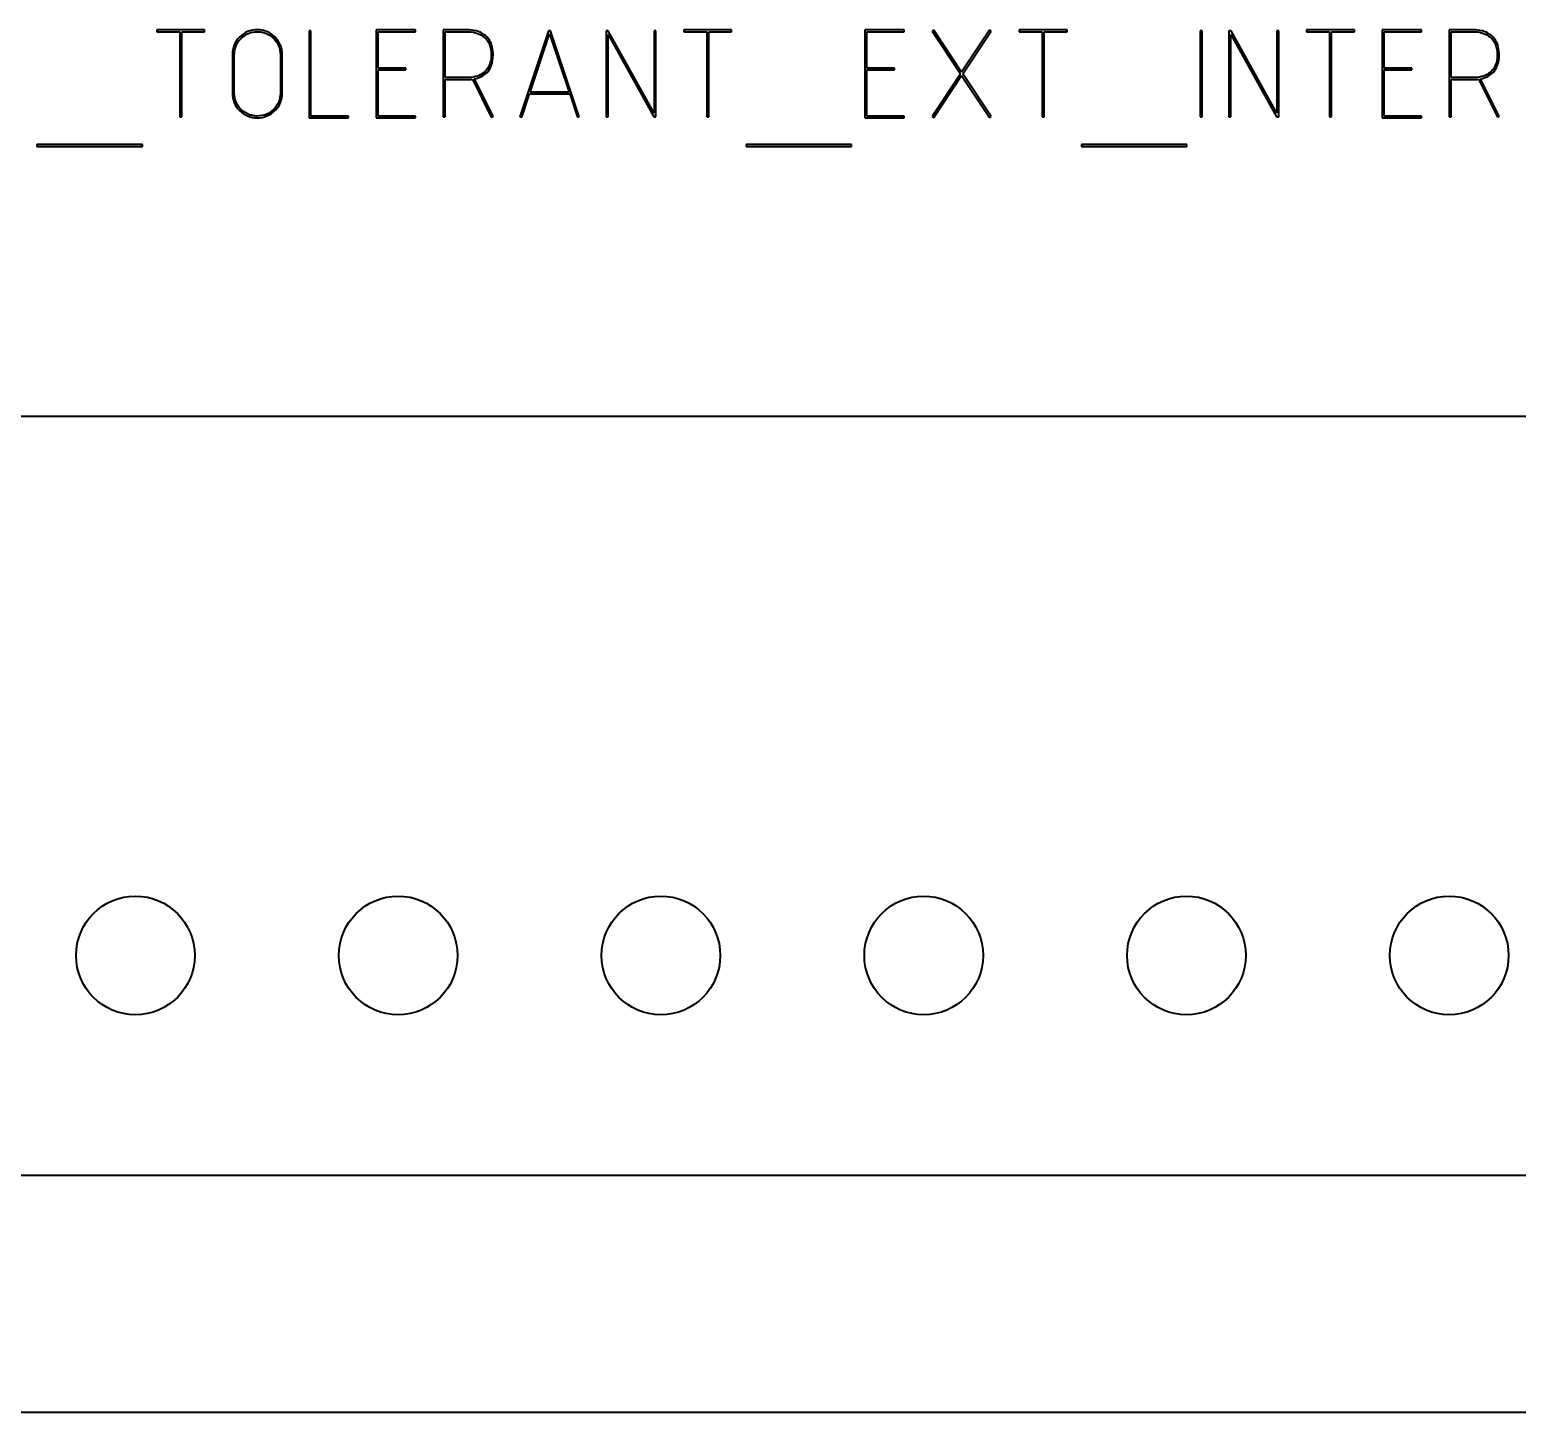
# Model space of a CAD drawing. Header units: millimetres. Extents: x 0 to 5887, y 0 to 4158.
# Drawn here: x 918.14 to 961.27, y 2729.89 to 2769.99 of the extents above; entities that cross this region are included whole.
import ezdxf

# ---------------------------------------------------------------- set-up
doc = ezdxf.new("R2010")
doc.units = ezdxf.units.MM
doc.header["$LTSCALE"] = 7
doc.layers.add('가시적인 것(ISO)', color=3, linetype='Continuous', lineweight=40)

msp = doc.modelspace()

# ---------------------------------------------------------------- linework, layer by layer
at = {"layer": '가시적인 것(ISO)'}
for p, q in [((921.8198, 2769.9948), (921.8198, 2769.9382)), ((923.2083, 2769.9948), (921.8198, 2769.9948)), ((921.8198, 2769.9382), (922.4872, 2769.9382)), ((922.4872, 2769.9382), (922.4872, 2767.465)), ((922.5438, 2767.465), (922.5438, 2769.9382)), ((922.5438, 2769.9382), (923.2083, 2769.9382)), ((923.2083, 2769.9382), (923.2083, 2769.9948)), ((926.2357, 2769.965), (926.2357, 2767.4412)), ((926.2924, 2769.965), (926.2357, 2769.965)), ((926.2924, 2767.4919), (926.2924, 2769.965)), ((929.3227, 2769.9948), (928.1815, 2769.9948)), ((928.1815, 2769.9948), (928.1815, 2767.4412)), ((928.2381, 2768.8834), (928.2381, 2769.9382)), ((928.2381, 2769.9382), (929.3227, 2769.9382)), ((929.3227, 2769.9382), (929.3227, 2769.9948)), ((930.8156, 2769.9948), (930.1273, 2769.9948)), ((930.1273, 2769.9948), (930.1273, 2767.465)), ((930.1839, 2768.6063), (930.1839, 2769.9382)), ((930.1839, 2769.9382), (930.8156, 2769.9382)), ((933.1845, 2769.965), (932.3531, 2767.471)), ((932.6481, 2768.1861), (933.2113, 2769.8786)), ((933.2411, 2769.965), (933.1845, 2769.965)), ((933.2113, 2769.8786), (933.7775, 2768.1861)), ((934.0724, 2767.471), (933.2411, 2769.965)), ((934.9127, 2769.965), (934.8502, 2769.965)), ((934.8502, 2769.965), (934.8502, 2767.465)), ((934.9068, 2769.8578), (936.2357, 2767.465)), ((934.9068, 2767.465), (934.9068, 2769.8578)), ((936.2417, 2767.5723), (934.9127, 2769.965)), ((936.2953, 2769.965), (936.2417, 2769.965)), ((936.2417, 2769.965), (936.2417, 2767.5723)), ((936.2953, 2767.465), (936.2953, 2769.965)), ((937.1028, 2769.9948), (937.1028, 2769.9382)), ((938.4914, 2769.9948), (937.1028, 2769.9948)), ((937.1028, 2769.9382), (937.7703, 2769.9382)), ((937.7703, 2769.9382), (937.7703, 2767.465)), ((937.8269, 2767.465), (937.8269, 2769.9382)), ((937.8269, 2769.9382), (938.4914, 2769.9382)), ((938.4914, 2769.9382), (938.4914, 2769.9948)), ((943.4944, 2769.9948), (942.3531, 2769.9948)), ((942.3531, 2769.9948), (942.3531, 2767.4412)), ((942.4098, 2768.8834), (942.4098, 2769.9382)), ((942.4098, 2769.9382), (943.4944, 2769.9382)), ((943.4944, 2769.9382), (943.4944, 2769.9948)), ((944.3496, 2769.9829), (944.3049, 2769.9501)), ((944.3049, 2769.9501), (945.1273, 2768.7165)), ((945.1601, 2768.7672), (944.3496, 2769.9829)), ((945.9705, 2769.9829), (945.1601, 2768.7672)), ((945.1958, 2768.7165), (946.0182, 2769.9501)), ((946.0182, 2769.9501), (945.9705, 2769.9829)), ((946.8287, 2769.9948), (946.8287, 2769.9382)), ((948.2173, 2769.9948), (946.8287, 2769.9948)), ((946.8287, 2769.9382), (947.4962, 2769.9382)), ((947.4962, 2769.9382), (947.4962, 2767.465)), ((947.5528, 2767.465), (947.5528, 2769.9382)), ((947.5528, 2769.9382), (948.2173, 2769.9382)), ((948.2173, 2769.9382), (948.2173, 2769.9948)), ((952.1356, 2769.965), (952.079, 2769.965)), ((952.079, 2769.965), (952.079, 2767.465)), ((952.1356, 2767.465), (952.1356, 2769.965)), ((952.9729, 2769.965), (952.9104, 2769.965)), ((952.9104, 2769.965), (952.9104, 2767.465)), ((952.967, 2769.8578), (954.2959, 2767.465)), ((952.967, 2767.465), (952.967, 2769.8578)), ((954.3019, 2767.5723), (952.9729, 2769.965)), ((954.3555, 2769.965), (954.3019, 2769.965)), ((954.3019, 2769.965), (954.3019, 2767.5723)), ((954.3555, 2767.465), (954.3555, 2769.965)), ((955.163, 2769.9948), (955.163, 2769.9382)), ((956.5516, 2769.9948), (955.163, 2769.9948)), ((955.163, 2769.9382), (955.8305, 2769.9382)), ((955.8305, 2769.9382), (955.8305, 2767.465)), ((955.8871, 2767.465), (955.8871, 2769.9382)), ((955.8871, 2769.9382), (956.5516, 2769.9382)), ((956.5516, 2769.9382), (956.5516, 2769.9948)), ((957.3561, 2769.9948), (957.3561, 2767.4412)), ((958.4974, 2769.9948), (957.3561, 2769.9948)), ((957.4127, 2768.8834), (957.4127, 2769.9382)), ((957.4127, 2769.9382), (958.4974, 2769.9382)), ((958.4974, 2769.9382), (958.4974, 2769.9948)), ((959.9902, 2769.9948), (959.3019, 2769.9948)), ((959.3019, 2769.9948), (959.3019, 2767.465)), ((959.3585, 2769.9382), (959.9902, 2769.9382)), ((959.3585, 2768.6063), (959.3585, 2769.9382)), ((924.0129, 2769.2708), (924.0129, 2768.1623)), ((924.0695, 2768.1593), (924.0695, 2769.2708)), ((925.4044, 2769.2708), (925.4044, 2768.1593)), ((925.458, 2768.1623), (925.458, 2769.2708)), ((929.0427, 2768.8834), (928.2381, 2768.8834)), ((928.2381, 2767.4919), (928.2381, 2768.8298)), ((928.2381, 2768.8298), (929.0427, 2768.8298)), ((929.0427, 2768.8298), (929.0427, 2768.8834)), ((930.8156, 2768.6063), (930.1839, 2768.6063)), ((930.1839, 2767.465), (930.1839, 2768.5497)), ((930.1839, 2768.5497), (930.8156, 2768.5497)), ((930.9765, 2768.5586), (931.5218, 2767.4561)), ((931.5724, 2767.477), (931.0331, 2768.5705)), ((943.2143, 2768.8834), (942.4098, 2768.8834)), ((942.4098, 2767.4919), (942.4098, 2768.8298)), ((942.4098, 2768.8298), (943.2143, 2768.8298)), ((943.2143, 2768.8298), (943.2143, 2768.8834)), ((945.1273, 2768.7165), (944.3049, 2767.4799)), ((944.3496, 2767.4531), (945.1601, 2768.6659)), ((945.1601, 2768.6659), (945.9705, 2767.4531)), ((946.0182, 2767.4799), (945.1958, 2768.7165)), ((958.2173, 2768.8834), (957.4127, 2768.8834)), ((957.4127, 2767.4919), (957.4127, 2768.8298)), ((957.4127, 2768.8298), (958.2173, 2768.8298)), ((958.2173, 2768.8298), (958.2173, 2768.8834)), ((959.9902, 2768.6063), (959.3585, 2768.6063)), ((959.3585, 2767.465), (959.3585, 2768.5497)), ((959.3585, 2768.5497), (959.9902, 2768.5497)), ((960.1511, 2768.5586), (960.6964, 2767.4561)), ((960.7471, 2767.477), (960.2077, 2768.5705)), ((932.4068, 2767.4591), (932.6303, 2768.1325)), ((932.6303, 2768.1325), (933.7953, 2768.1325)), ((933.7775, 2768.1861), (932.6481, 2768.1861)), ((933.7953, 2768.1325), (934.0218, 2767.4591)), ((922.4872, 2767.465), (922.5438, 2767.465)), ((926.2357, 2767.4412), (927.377, 2767.4412)), ((927.377, 2767.4919), (926.2924, 2767.4919)), ((927.377, 2767.4412), (927.377, 2767.4919)), ((928.1815, 2767.4412), (929.3227, 2767.4412)), ((929.3227, 2767.4919), (928.2381, 2767.4919)), ((929.3227, 2767.4412), (929.3227, 2767.4919)), ((930.1273, 2767.465), (930.1839, 2767.465)), ((931.5218, 2767.4561), (931.5724, 2767.477)), ((932.3531, 2767.471), (932.4068, 2767.4591)), ((934.0218, 2767.4591), (934.0724, 2767.471)), ((934.8502, 2767.465), (934.9068, 2767.465)), ((936.2357, 2767.465), (936.2953, 2767.465)), ((937.7703, 2767.465), (937.8269, 2767.465)), ((942.3531, 2767.4412), (943.4944, 2767.4412)), ((943.4944, 2767.4919), (942.4098, 2767.4919)), ((943.4944, 2767.4412), (943.4944, 2767.4919)), ((944.3049, 2767.4799), (944.3496, 2767.4531)), ((945.9705, 2767.4531), (946.0182, 2767.4799)), ((947.4962, 2767.465), (947.5528, 2767.465)), ((952.079, 2767.465), (952.1356, 2767.465)), ((952.9104, 2767.465), (952.967, 2767.465)), ((954.2959, 2767.465), (954.3555, 2767.465)), ((955.8305, 2767.465), (955.8871, 2767.465)), ((957.3561, 2767.4412), (958.4974, 2767.4412)), ((958.4974, 2767.4919), (957.4127, 2767.4919)), ((958.4974, 2767.4412), (958.4974, 2767.4919)), ((959.3019, 2767.465), (959.3585, 2767.465)), ((960.6964, 2767.4561), (960.7471, 2767.477)), ((918.3454, 2766.6635), (918.3454, 2766.6069)), ((921.4026, 2766.6635), (918.3454, 2766.6635)), ((918.3454, 2766.6069), (921.4026, 2766.6069)), ((921.4026, 2766.6069), (921.4026, 2766.6635)), ((938.9086, 2766.6635), (938.9086, 2766.6069)), ((941.9658, 2766.6635), (938.9086, 2766.6635)), ((938.9086, 2766.6069), (941.9658, 2766.6069)), ((941.9658, 2766.6069), (941.9658, 2766.6635)), ((948.6344, 2766.6635), (948.6344, 2766.6069)), ((951.6916, 2766.6635), (948.6344, 2766.6635)), ((948.6344, 2766.6069), (951.6916, 2766.6069)), ((951.6916, 2766.6069), (951.6916, 2766.6635)), ((1042.4037, 2758.7722), (880.0051, 2758.7722)), ((880.0051, 2736.7724), (1042.4037, 2736.7724)), ((868.2836, 2729.8923), (1078.2836, 2729.8923))]:
    msp.add_line(p, q, dxfattribs=at)
for centre in [(921.2, 2743.1428), (928.82, 2743.1428), (936.44, 2743.1428), (944.06, 2743.1428), (951.6796, 2743.1428), (959.2996, 2743.1428)]:
    msp.add_circle(centre, 1.721, dxfattribs=at)
for points, knots in [([(924.2214, 2769.7833), (924.1544, 2769.7153), (924.101, 2769.6378), (924.0288, 2769.4604), (924.0129, 2769.3668), (924.0129, 2769.2708)], [-0.05745743, -0.05745743, -0.05745743, -0.05745743, -0.02881612, -0.02881612, 0, 0, 0, 0]), ([(924.0695, 2769.2708), (924.0695, 2769.3177), (924.0736, 2769.3645), (924.0916, 2769.4548), (924.1048, 2769.4976), (924.163, 2769.6317), (924.2211, 2769.7028), (924.3345, 2769.8121), (924.4014, 2769.8578), (924.5591, 2769.9233), (924.6453, 2769.9382), (924.7339, 2769.9382)], [-0.094448294, -0.094448294, -0.094448294, -0.094448294, -0.083932783, -0.083932783, -0.073834915, -0.073834915, -0.051208653, -0.051208653, -0.026589222, -0.026589222, 0, 0, 0, 0]), ([(924.7339, 2769.9948), (924.6378, 2769.9948), (924.5442, 2769.9786), (924.3667, 2769.9054), (924.2892, 2769.8511), (924.2214, 2769.7833)], [-0.057615877, -0.057615877, -0.057615877, -0.057615877, -0.02876815, -0.02876815, 0, 0, 0, 0]), ([(925.458, 2769.2708), (925.458, 2769.3216), (925.4535, 2769.3722), (925.4342, 2769.4699), (925.4199, 2769.5163), (925.3524, 2769.6725), (925.2835, 2769.7492), (925.1715, 2769.8573), (925.0987, 2769.907), (924.9263, 2769.9785), (924.8314, 2769.9948), (924.7339, 2769.9948)], [-0.092217693, -0.092217693, -0.092217693, -0.092217693, -0.083894192, -0.083894192, -0.075904905, -0.075904905, -0.056020364, -0.056020364, -0.029222415, -0.029222415, 0, 0, 0, 0]), ([(924.7339, 2769.9382), (924.7807, 2769.9382), (924.8273, 2769.934), (924.9173, 2769.916), (924.9601, 2769.9027), (925.1034, 2769.8401), (925.1747, 2769.7763), (925.2772, 2769.6692), (925.3236, 2769.6015), (925.3893, 2769.4438), (925.4044, 2769.3586), (925.4044, 2769.2708)], [-0.086997285, -0.086997285, -0.086997285, -0.086997285, -0.078760074, -0.078760074, -0.070829683, -0.070829683, -0.051242821, -0.051242821, -0.026344738, -0.026344738, 0, 0, 0, 0]), ([(931.3013, 2769.8608), (931.2339, 2769.9067), (931.1602, 2769.9396), (930.9951, 2769.9852), (930.9052, 2769.9948), (930.8156, 2769.9948)], [-0.051352325, -0.051352325, -0.051352325, -0.051352325, -0.026885024, -0.026885024, 0, 0, 0, 0]), ([(930.8156, 2769.9382), (930.8998, 2769.9382), (930.9847, 2769.9294), (931.1386, 2769.8869), (931.2067, 2769.8563), (931.2685, 2769.8131)], [-0.04788969, -0.04788969, -0.04788969, -0.04788969, -0.022620753, -0.022620753, 0, 0, 0, 0]), ([(931.2685, 2769.8131), (931.3127, 2769.7831), (931.3521, 2769.7476), (931.4195, 2769.6646), (931.4461, 2769.6188), (931.5049, 2769.4754), (931.5188, 2769.3723), (931.5188, 2769.2708)], [-0.062500494, -0.062500494, -0.062500494, -0.062500494, -0.04647747, -0.04647747, -0.030460217, -0.030460217, 0, 0, 0, 0]), ([(931.5724, 2769.2708), (931.5724, 2769.3487), (931.5648, 2769.4275), (931.5283, 2769.5703), (931.5021, 2769.6342), (931.4217, 2769.7598), (931.3668, 2769.8154), (931.3013, 2769.8608)], [-0.068126544, -0.068126544, -0.068126544, -0.068126544, -0.044726855, -0.044726855, -0.023893796, -0.023893796, 0, 0, 0, 0]), ([(960.4759, 2769.8608), (960.4085, 2769.9067), (960.3348, 2769.9396), (960.1697, 2769.9852), (960.0798, 2769.9948), (959.9902, 2769.9948)], [-0.051352325, -0.051352325, -0.051352325, -0.051352325, -0.026885024, -0.026885024, 0, 0, 0, 0]), ([(959.9902, 2769.9382), (960.0744, 2769.9382), (960.1593, 2769.9294), (960.3132, 2769.8869), (960.3814, 2769.8563), (960.4431, 2769.8131)], [-0.04788969, -0.04788969, -0.04788969, -0.04788969, -0.022620753, -0.022620753, 0, 0, 0, 0]), ([(960.4431, 2769.8131), (960.4874, 2769.7831), (960.5267, 2769.7476), (960.5941, 2769.6646), (960.6207, 2769.6188), (960.6795, 2769.4754), (960.6934, 2769.3723), (960.6934, 2769.2708)], [-0.062500494, -0.062500494, -0.062500494, -0.062500494, -0.04647747, -0.04647747, -0.030460217, -0.030460217, 0, 0, 0, 0]), ([(960.7471, 2769.2708), (960.7471, 2769.3487), (960.7394, 2769.4275), (960.7029, 2769.5703), (960.6767, 2769.6342), (960.5963, 2769.7598), (960.5414, 2769.8154), (960.4759, 2769.8608)], [-0.068126544, -0.068126544, -0.068126544, -0.068126544, -0.044726855, -0.044726855, -0.023893796, -0.023893796, 0, 0, 0, 0]), ([(931.0331, 2768.5705), (931.1052, 2768.5857), (931.1762, 2768.6084), (931.3006, 2768.6721), (931.3539, 2768.7102), (931.4525, 2768.8132), (931.4917, 2768.8775), (931.5585, 2769.0504), (931.5724, 2769.1619), (931.5724, 2769.2708)], [-0.09746227, -0.09746227, -0.09746227, -0.09746227, -0.075391247, -0.075391247, -0.055576077, -0.055576077, -0.03265664, -0.03265664, 0, 0, 0, 0]), ([(931.5188, 2769.2708), (931.5188, 2769.1964), (931.5116, 2769.1211), (931.4765, 2768.9858), (931.4513, 2768.9257), (931.3762, 2768.8128), (931.327, 2768.7645), (931.2685, 2768.7255)], [-0.063013025, -0.063013025, -0.063013025, -0.063013025, -0.040703145, -0.040703145, -0.021078822, -0.021078822, 0, 0, 0, 0]), ([(960.2077, 2768.5705), (960.2798, 2768.5857), (960.3508, 2768.6084), (960.4752, 2768.6721), (960.5285, 2768.7102), (960.6271, 2768.8132), (960.6663, 2768.8775), (960.7332, 2769.0504), (960.7471, 2769.1619), (960.7471, 2769.2708)], [-0.09746227, -0.09746227, -0.09746227, -0.09746227, -0.075391247, -0.075391247, -0.055576077, -0.055576077, -0.03265664, -0.03265664, 0, 0, 0, 0]), ([(960.6934, 2769.2708), (960.6934, 2769.1964), (960.6862, 2769.1211), (960.6511, 2768.9858), (960.6259, 2768.9257), (960.5508, 2768.8128), (960.5016, 2768.7645), (960.4431, 2768.7255)], [-0.063013025, -0.063013025, -0.063013025, -0.063013025, -0.040703145, -0.040703145, -0.021078822, -0.021078822, 0, 0, 0, 0]), ([(931.2685, 2768.7255), (931.2071, 2768.6838), (931.1391, 2768.655), (930.9857, 2768.6146), (930.9, 2768.6063), (930.8156, 2768.6063)], [-0.047582734, -0.047582734, -0.047582734, -0.047582734, -0.025331305, -0.025331305, 0, 0, 0, 0]), ([(930.8156, 2768.5497), (930.8429, 2768.5497), (930.8703, 2768.5504), (930.9239, 2768.5534), (930.9503, 2768.5556), (930.9765, 2768.5586)], [-0.016122985, -0.016122985, -0.016122985, -0.016122985, -0.007925574, -0.007925574, 0, 0, 0, 0]), ([(960.4431, 2768.7255), (960.3817, 2768.6838), (960.3138, 2768.655), (960.1603, 2768.6146), (960.0746, 2768.6063), (959.9902, 2768.6063)], [-0.047582734, -0.047582734, -0.047582734, -0.047582734, -0.025331305, -0.025331305, 0, 0, 0, 0]), ([(959.9902, 2768.5497), (960.0175, 2768.5497), (960.0449, 2768.5504), (960.0985, 2768.5534), (960.1249, 2768.5556), (960.1511, 2768.5586)], [-0.016122985, -0.016122985, -0.016122985, -0.016122985, -0.007925574, -0.007925574, 0, 0, 0, 0]), ([(924.0129, 2768.1623), (924.0129, 2768.0658), (924.0286, 2767.9716), (924.1009, 2767.7941), (924.1542, 2767.7171), (924.2214, 2767.6498)], [-0.057495097, -0.057495097, -0.057495097, -0.057495097, -0.028545153, -0.028545153, 0, 0, 0, 0]), ([(924.7339, 2767.4919), (924.6873, 2767.4919), (924.6409, 2767.496), (924.5513, 2767.5137), (924.5088, 2767.5267), (924.3674, 2767.5879), (924.2976, 2767.6497), (924.1967, 2767.7542), (924.1508, 2767.8215), (924.0845, 2767.9812), (924.0695, 2768.0691), (924.0695, 2768.1593)], [-0.086303636, -0.086303636, -0.086303636, -0.086303636, -0.07830272, -0.07830272, -0.070630299, -0.070630299, -0.051855162, -0.051855162, -0.027068708, -0.027068708, 0, 0, 0, 0]), ([(925.4044, 2768.1593), (925.4044, 2768.0706), (925.3893, 2767.9843), (925.3211, 2767.8202), (925.2706, 2767.7484), (925.2077, 2767.6855)], [-0.053304242, -0.053304242, -0.053304242, -0.053304242, -0.026674889, -0.026674889, 0, 0, 0, 0]), ([(925.2465, 2767.6498), (925.2808, 2767.6836), (925.3119, 2767.7203), (925.3653, 2767.7985), (925.3874, 2767.8392), (925.442, 2767.9715), (925.458, 2768.0657), (925.458, 2768.1623)], [-0.057392963, -0.057392963, -0.057392963, -0.057392963, -0.042944427, -0.042944427, -0.028980175, -0.028980175, 0, 0, 0, 0]), ([(924.2214, 2767.6498), (924.2894, 2767.5828), (924.3669, 2767.5293), (924.5443, 2767.4571), (924.6379, 2767.4412), (924.7339, 2767.4412)], [-0.05745743, -0.05745743, -0.05745743, -0.05745743, -0.02881612, -0.02881612, 0, 0, 0, 0]), ([(925.2077, 2767.6855), (925.1454, 2767.6232), (925.0741, 2767.5737), (924.91, 2767.5066), (924.8231, 2767.4919), (924.7339, 2767.4919)], [-0.053183096, -0.053183096, -0.053183096, -0.053183096, -0.026731366, -0.026731366, 0, 0, 0, 0]), ([(924.7339, 2767.4412), (924.83, 2767.4412), (924.9236, 2767.4571), (925.101, 2767.5293), (925.1785, 2767.5828), (925.2465, 2767.6498)], [-0.057458639, -0.057458639, -0.057458639, -0.057458639, -0.028641912, -0.028641912, 0, 0, 0, 0])]:
    msp.add_open_spline(points, degree=3, knots=knots, dxfattribs=at)

doc.saveas('drawing.dxf')
